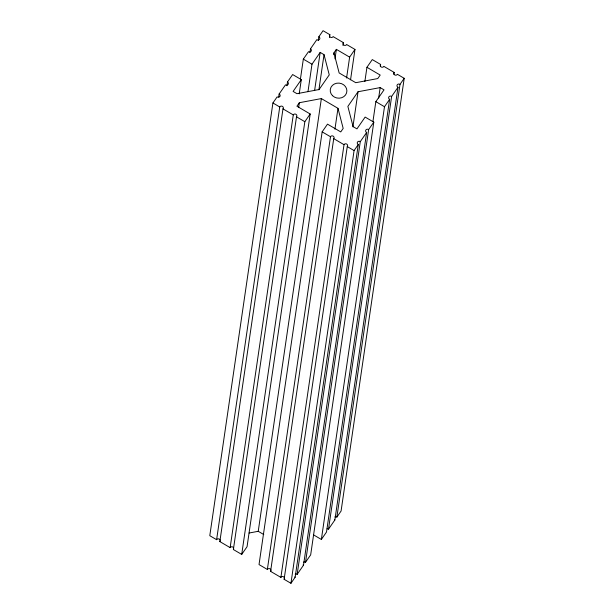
<?xml version="1.0" encoding="UTF-8"?>
<svg xmlns="http://www.w3.org/2000/svg" width="614" height="614" viewBox="0 0 614 614"><rect width="100%" height="100%" fill="white"/><g stroke="black" fill="none" stroke-linecap="round" stroke-linejoin="round"><path stroke-width="0.92" d="M299.218 93.858L301.297 79.62L292.64 74.547L287.49 81.961A1.911 1.727 8.3 0 1 288.112 84.356A1.911 1.727 8.3 0 1 285.487 84.855L279.132 94.011A1.911 1.727 8.3 0 1 279.877 96.475A1.911 1.727 8.3 0 1 277.129 96.897L272.915 102.968L209.788 535.692L216.612 539.698A1.911 1.727 8.3 0 1 220.173 540.251M278.718 96.858L279.132 94.011M216.612 539.698L279.738 106.974L272.915 102.968M233.704 548.187A1.911 1.727 8.3 0 0 230.143 547.634L219.85 541.594L282.977 108.87A1.911 1.727 8.3 0 0 282.432 106.368A1.911 1.727 8.3 0 0 279.738 106.974M286.938 85.76L287.49 81.961M230.143 547.634L293.269 114.91L282.977 108.87M300.423 79.052L303.331 59.128L308.481 51.706A1.911 1.727 8.3 0 0 311.106 51.215A1.911 1.727 8.3 0 0 310.484 48.821L316.839 39.657A1.911 1.727 8.3 0 0 319.587 39.242A1.911 1.727 8.3 0 0 318.843 36.779L323.056 30.7L329.879 34.699A1.911 1.727 8.3 0 0 330.416 37.201A1.911 1.727 8.3 0 0 333.11 36.602L343.403 42.635A1.911 1.727 8.3 0 0 343.947 45.137A1.911 1.727 8.3 0 0 346.641 44.538L354.976 49.427L350.548 79.789M372.928 121.58L375.837 101.655L384.026 89.851L380.173 87.595L358.039 91.747L347.869 106.414L353.096 126.622L356.949 128.879L365.138 117.074L373.796 122.148L368.646 129.569A1.911 1.727 8.3 0 0 365.898 129.991A1.911 1.727 8.3 0 0 366.642 132.455L360.288 141.619A1.911 1.727 8.3 0 0 357.54 142.041A1.911 1.727 8.3 0 0 358.284 144.505L295.157 577.221L290.944 583.3L284.121 579.301A1.911 1.727 8.3 0 0 283.584 576.799A1.911 1.727 8.3 0 0 280.89 577.398L270.597 571.365A1.911 1.727 8.3 0 0 270.053 568.863A1.911 1.727 8.3 0 0 267.359 569.462L259.024 564.573L322.15 131.857L327.5 124.143L340.755 131.918L343.18 128.426L337.984 108.333L321.36 98.578L299.356 102.715L296.93 106.214L310.185 113.989L247.058 546.713L241.709 554.419L233.374 549.53L296.501 116.806A1.911 1.727 8.3 0 0 295.963 114.304A1.911 1.727 8.3 0 0 293.269 114.91M298.665 107.458L299.356 102.715M309.932 52.612L310.484 48.821M307.975 91.724L311.989 64.201L320.178 52.397L324.031 54.661L329.257 74.87L319.088 89.529L296.953 93.689L293.108 91.425L301.297 79.62M241.709 554.419L304.836 121.695L310.185 113.989M318.282 40.57L318.843 36.779M314.644 90.358L320.178 52.397M318.904 89.767L324.031 54.661M329.457 37.546L329.879 34.699M263.774 534.556L258.233 531.302L321.36 98.578M333.671 54.753L333.947 52.858L336.372 49.358L349.627 57.133L346.58 78.009M334.991 58.844L336.372 49.358M342.988 45.482L343.403 42.635M267.359 569.462L330.486 136.738L322.15 131.857M334.937 129.209L337.984 108.333M270.597 571.365L333.724 138.641A1.911 1.727 8.3 0 0 333.179 136.139A1.911 1.727 8.3 0 0 330.486 136.738M280.89 577.398L344.017 144.681L333.724 138.641M284.121 579.301L347.255 146.577A1.911 1.727 8.3 0 0 346.71 144.075A1.911 1.727 8.3 0 0 344.017 144.681M352.92 126.86L358.039 91.747M290.944 583.3L354.071 150.576L358.284 144.505M364.862 81.524L366.942 67.287L372.291 59.581L380.626 64.47A1.911 1.727 8.3 0 0 381.164 66.972A1.911 1.727 8.3 0 0 383.857 66.366L394.15 72.406A1.911 1.727 8.3 0 0 394.695 74.908A1.911 1.727 8.3 0 0 397.388 74.302L404.212 78.308L341.085 511.032L336.871 517.103A1.911 1.727 8.3 0 0 334.883 516.911M295.18 574.144A1.911 1.727 8.3 0 1 297.161 574.343L360.288 141.619M297.161 574.343L303.516 565.179L366.642 132.455M303.539 562.102A1.911 1.727 8.3 0 1 305.519 562.294L368.646 129.569M380.342 66.366L380.626 64.47M373.796 122.148L310.669 554.872L305.519 562.294M378.654 98.033L380.173 87.595M313.493 534.84L321.36 539.453L384.487 106.736L389.637 99.314A1.911 1.727 8.3 0 1 388.892 96.851A1.911 1.727 8.3 0 1 391.64 96.429L397.995 87.265A1.911 1.727 8.3 0 1 397.25 84.801A1.911 1.727 8.3 0 1 399.998 84.379L404.212 78.308M389.637 99.314L326.51 532.031L321.36 539.453M393.873 74.302L394.15 72.406M327.024 528.815A1.911 1.727 8.3 0 1 328.513 529.153L391.64 96.429M328.513 529.153L334.868 519.989L397.995 87.265M336.871 517.103L399.998 84.379M349.627 57.133L354.976 49.427M249.069 533.029L258.233 531.302M366.942 67.287L380.196 75.069L377.771 78.561L355.767 82.698L339.143 72.951L333.947 52.858M303.331 59.128L311.989 64.201M375.837 101.655L384.487 106.736M296.501 116.806L304.836 121.695M347.255 146.577L354.071 150.576M220.096 541.18A1.911 1.727 8.3 0 1 219.85 541.594M233.619 549.123A1.911 1.727 8.3 0 1 233.374 549.53M334.868 519.989A1.911 1.727 8.3 0 1 334.446 519.705M303.516 565.179A1.911 1.727 8.3 0 1 303.093 564.895M295.157 577.221A1.911 1.727 8.3 0 1 294.735 576.937M332.496 95.661A8.35 7.537 8.3 0 0 346.542 93.021A8.35 7.537 8.3 0 0 336.649 83.235A8.35 7.537 8.3 0 0 332.496 95.661"/></g></svg>
